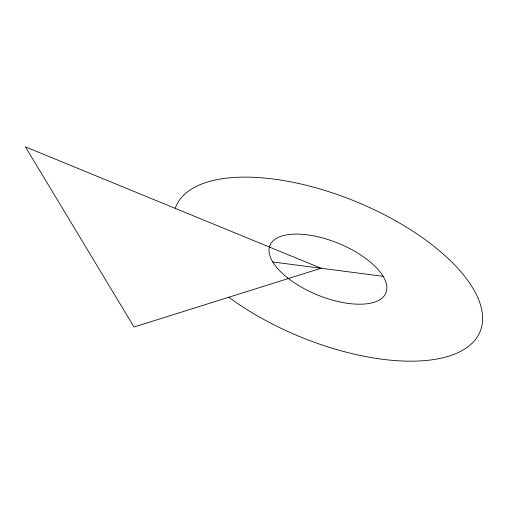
<?xml version="1.0" encoding="UTF-8"?>
<svg xmlns="http://www.w3.org/2000/svg" width="508" height="508" viewBox="0 0 508 508"><rect width="100%" height="100%" fill="white"/><g stroke="black" fill="none" stroke-linecap="round" stroke-linejoin="round"><path stroke-width="0.76" d="M272.79 261.988L383.108 276.314M175.196 208.35A164.44 73.114 22.3 0 1 379.031 212.039A164.44 73.114 22.3 0 1 462.445 350.361A164.44 73.114 22.3 0 1 228.797 297.244M321.056 268.256L134.048 327.012L25.4 146.831L321.056 268.256M287.826 278.06A62.643 27.851 22.3 0 0 385.369 294.062A62.643 27.851 22.3 0 0 310.648 235.331A62.643 27.851 22.3 0 0 287.826 278.06"/></g></svg>
